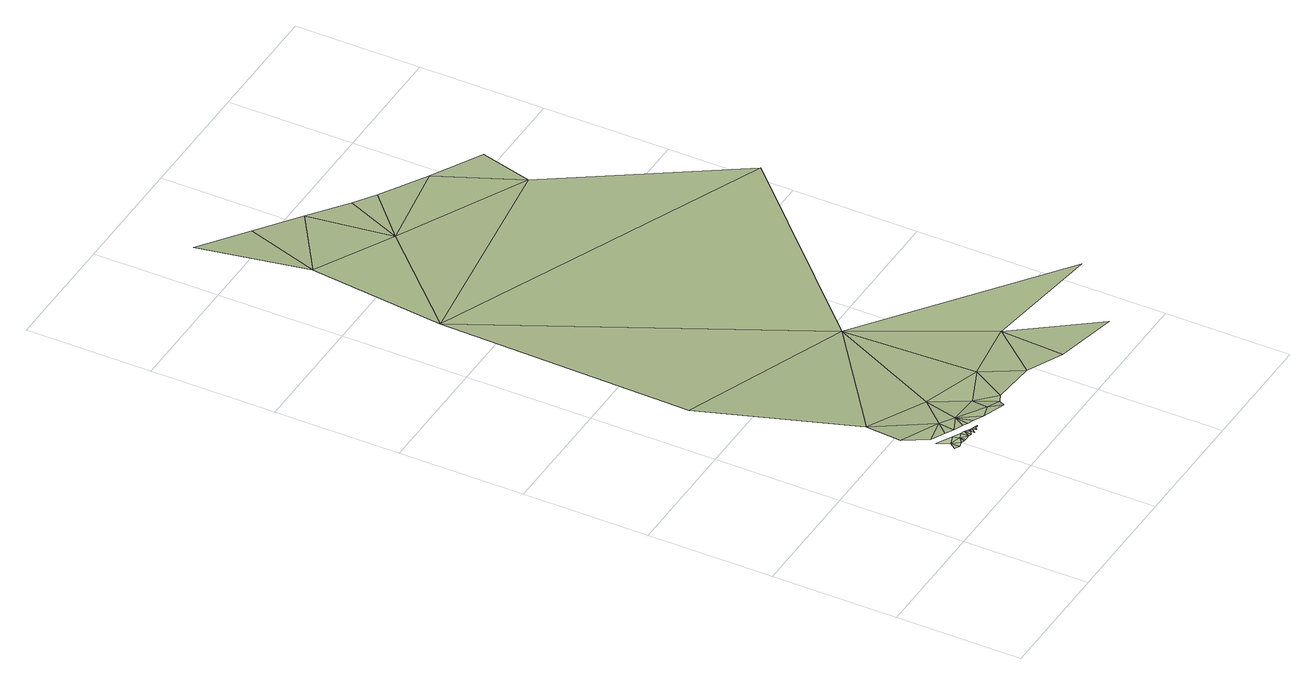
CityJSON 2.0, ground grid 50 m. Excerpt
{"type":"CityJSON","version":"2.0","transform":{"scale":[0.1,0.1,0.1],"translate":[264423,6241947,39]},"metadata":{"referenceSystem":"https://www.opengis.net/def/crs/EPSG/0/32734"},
"CityObjects":{
"terrain1":{"type":"TINRelief","geometry":[{"type":"CompositeSurface","lod":"1","boundaries":[[[0,1,2]],[[3,2,1]],[[4,5,2]],[[3,6,2]],[[4,2,6]],[[6,3,7]],[[6,7,8]],[[9,10,11]],[[12,6,8]],[[13,4,6]],[[12,13,6]],[[9,11,14]],[[15,11,10]],[[12,16,13]],[[17,16,12]],[[16,17,18]],[[11,15,19]],[[16,18,20]],[[21,18,22]],[[20,18,23]],[[18,21,23]],[[21,24,23]],[[25,24,21]],[[25,26,24]],[[26,27,28]],[[11,19,29]],[[29,19,30]],[[28,27,31]],[[29,30,32]],[[33,14,11]],[[34,29,32]],[[29,34,35]],[[29,33,11]],[[36,29,35]],[[29,36,37]],[[36,35,38]],[[37,33,29]],[[38,39,36]],[[39,37,36]],[[40,41,14]],[[39,42,37]],[[14,33,40]],[[43,33,37]],[[43,37,42]],[[43,42,44]],[[40,45,41]],[[43,40,33]],[[43,44,46]],[[44,47,46]],[[43,46,40]],[[48,46,47]],[[49,50,45]],[[51,40,46]],[[52,53,50]],[[40,54,45]],[[55,52,50]],[[55,50,49]],[[56,49,45]],[[55,49,57]],[[45,54,56]],[[57,49,58]],[[59,58,49]],[[59,49,56]],[[59,56,60]]]}]}
},
"vertices":[
[141,112,290],[162,104,287],[163,140,287],[187,110,287],[200,154,287],[137,185,288],[207,128,287],[200,106,287],[209,105,287],[98,305,285],[152,215,286],[252,236,280],[233,106,286],[232,138,286],[134,465,262],[206,188,286],[248,131,286],[245,101,286],[262,116,285],[242,170,284],[264,123,285],[273,113,285],[263,98,285],[266,122,285],[283,115,285],[282,99,285],[292,112,285],[297,105,285],[296,110,285],[307,199,282],[278,153,285],[301,108,285],[297,145,285],[367,349,258],[322,135,283],[366,118,281],[422,133,278],[445,207,261],[453,84,282],[477,112,272],[648,841,202],[2,1105,190],[509,129,272],[608,276,254],[694,121,259],[133,2178,94],[876,323,236],[837,54,260],[1084,0,258],[550,2584,52],[243,2749,50],[1351,255,241],[380,3070,12],[203,3206,9],[1429,1589,127],[534,2941,22],[1037,2313,73],[674,2826,29],[753,2766,32],[923,2650,44],[1112,2533,55]
]}
